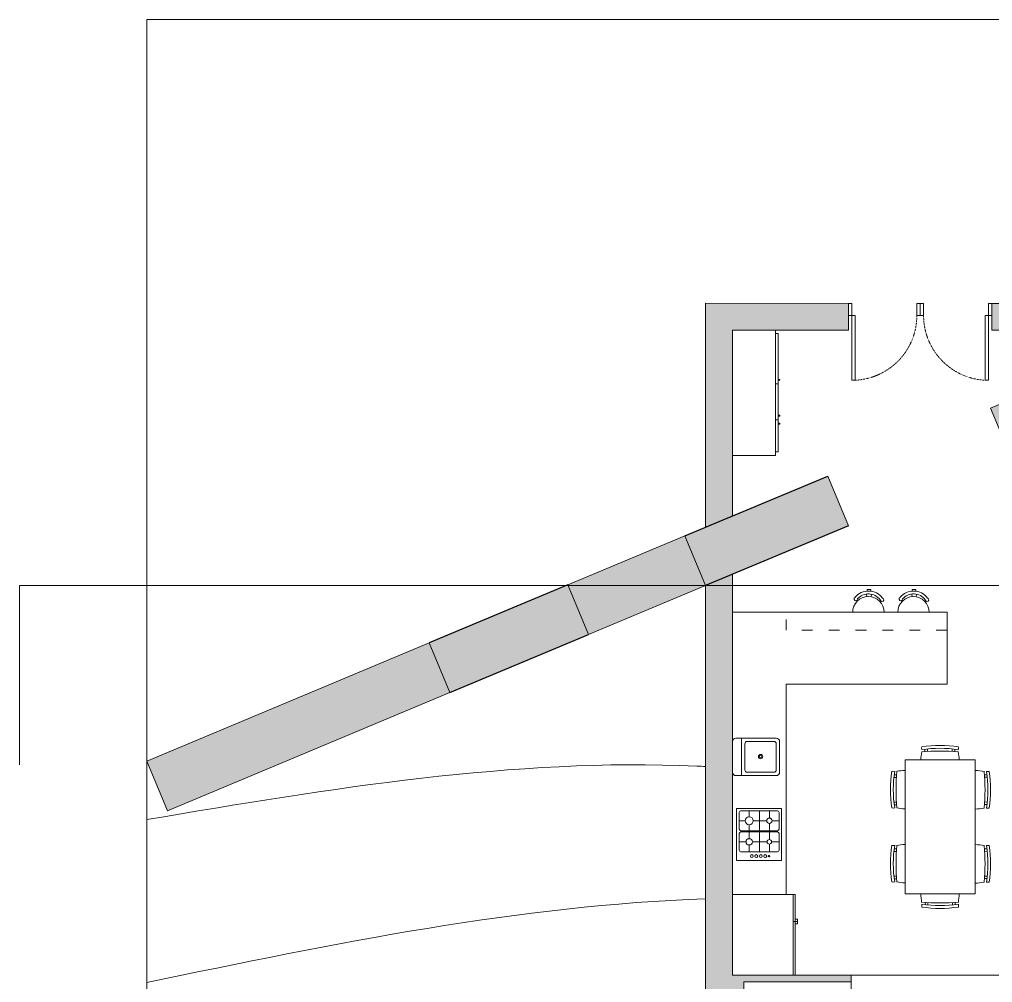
# Model space of a CAD drawing. Header units: millimetres. Extents: x 19901 to 42199, y 14822 to 21214.
# Drawn here: x 23191 to 24277, y 16864 to 17939 of the extents above; entities that cross this region are included whole.
import ezdxf

# ---------------------------------------------------------------- set-up
doc = ezdxf.new("R2010")
doc.units = ezdxf.units.MM
doc.linetypes.add('ACAD_ISO03W100', pattern=[30, 12, -18])
doc.linetypes.add('TRATTEGGIATA2', pattern=[0.375, 0.25, -0.125])
doc.layers.get('0').update_dxf_attribs({"lineweight": 18})
for name, color, linetype, lineweight in [('A-DOOR-FULL', 4, 'Continuous', 18), ('A-FURN', 9, 'Continuous', 13), ('curve di livello', 6, 'Continuous', 18), ('MURO', 1, 'Continuous', 25), ('PROIEZIONI_finissime_fine lines', 251, 'Continuous', 5), ('SEZIONI_medie_small_section', 2, 'Continuous', 9), ('vetro', 140, 'Continuous', 15), ('Wall', 7, 'Continuous', 20)]:
    doc.layers.add(name, color=color, linetype=linetype, lineweight=lineweight)

# ---------------------------------------------------------------- blocks, each defined once
blk = doc.blocks.new('REF36T')
for p, q in [((0, -26.999999), (36, -26.999999)), ((11, -27.999999), (11, -28.999999)), ((11, -28.999999), (13, -28.999999)), ((12, -26.999999), (12, -28.999999)), ((13, -28.999999), (13, -27.999999))]:
    blk.add_line(p, q)
blk.add_lwpolyline([(0, -27.999999), (0, 0), (36, 0), (36, -27.999999)], close=True)

msp = doc.modelspace()

# ---------------------------------------------------------------- hatches: boundary and pattern name
at = {"layer": 'Wall', "true_color": 0x636466}
h = msp.add_hatch(color=251, dxfattribs=at)
h.dxf.hatch_style = 1
h.paths.add_polyline_path([(23825.8, 17252.8), (23802.9, 17307.5), (23801.2, 17307.5), (23648.2, 17243.4), (23671.3, 17188.1)])
h.paths.add_polyline_path([(23956.5, 17307.5), (23802.9, 17307.5), (23825.8, 17252.8)])
h.paths.add_polyline_path([(23933.3, 17362.9), (23802.6, 17308.1), (23802.9, 17307.5), (23956.5, 17307.5)])
h.paths.add_polyline_path([(24115.9, 17374.2), (24092.7, 17429.6), (23933.3, 17362.9), (23956.5, 17307.5)])
h.paths.add_polyline_path([(24481.9, 17527.5), (24458.7, 17582.9), (24274.2, 17505.6), (24297.3, 17450.2)])
h.paths.add_polyline_path([(24637.3, 17592.6), (24637.3, 17592.6), (24637.3, 17657.6), (24458.7, 17582.9), (24481.9, 17527.5)])
h.paths.add_polyline_path([(25106.5, 17789.1), (25083.3, 17844.4), (24637.3, 17657.6), (24637.3, 17592.6)])
h.paths.add_polyline_path([(25178.3, 17884.2), (25083.3, 17844.4), (25106.5, 17789.1), (25201.4, 17828.8)])
h.paths.add_polyline_path([(25333, 17883.9), (25309.8, 17939.2), (25178.3, 17884.2), (25201.4, 17828.8)])
h.paths.add_polyline_path([(23671.3, 17188.1), (23648.2, 17243.4), (23333, 17111.5), (23333, 17111.4), (23356.1, 17056.1)])
h = msp.add_hatch(color=251, dxfattribs=at)
h.dxf.hatch_style = 1
h.paths.add_polyline_path([(23986.5, 17592.6), (24115.9, 17592.6), (24115.9, 17622.2), (23956.5, 17622.6), (23956.5, 17372.6), (23986.5, 17385.1)])
h.paths.add_polyline_path([(24553.2, 17622.4), (24275.9, 17622.2), (24275.9, 17609), (24275.9, 17592.6), (24481.9, 17592.6)])
h.paths.add_polyline_path([(25106.5, 17622.6), (24708.9, 17622.6), (24637.3, 17592.6), (24694.3, 17592.6), (24694.3, 17592.6), (24697.3, 17592.6), (24754.3, 17592.6), (24754.3, 17592.6), (24757.3, 17592.6), (24784.3, 17592.6), (24784.3, 17592.6), (24787.3, 17592.6), (24934.3, 17592.6), (24934.3, 17592.6), (24937.3, 17592.6), (25076.5, 17592.6), (25076.5, 17502.6), (25076.5, 17490.1), (25086.5, 17490.1), (25086.5, 17575.1), (25096.5, 17575.1), (25096.5, 17490.1), (25106.5, 17490.1)])
h.paths.add_polyline_path([(24861.5, 17592.6), (24851.5, 17592.6), (24851.5, 17527.7), (24861.5, 17527.7)], flags=17)
h.paths.add_polyline_path([(25076.5, 17382.6), (24861.5, 17382.6), (24861.5, 17442.7), (24851.5, 17442.7), (24851.5, 17372.6), (25076.5, 17372.6)])
h.paths.add_polyline_path([(25106.5, 17410.1), (25076.5, 17410.1), (25076.5, 17227.6), (25084, 17227.6), (25084, 17347.6), (25099, 17347.6), (25099, 17227.6), (25106.5, 17227.6)])
h.paths.add_polyline_path([(25106.5, 17010.1), (25076.5, 17010.1), (25076.5, 16872.6), (25076.5, 16842.6), (25106.5, 16842.6)])
h.paths.add_polyline_path([(24786.5, 16967.6), (24756.5, 16967.6), (24756.5, 16962.6), (24756.5, 16842.6), (24786.5, 16842.6), (24786.5, 16872.6)])
h.paths.add_polyline_path([(24786.5, 17377.6), (24746.5, 17377.6), (24746.5, 17347.6), (24786.5, 17347.6)])
h.paths.add_polyline_path([(24396.5, 17377.6), (24356.5, 17377.6), (24356.5, 17347.6), (24368.4, 17347.6), (24396.5, 17347.6)])
h.paths.add_polyline_path([(24386.5, 16967.6), (24356.5, 16967.6), (24356.5, 16872.6), (24336.5, 16872.6), (24336.5, 16842.6), (24386.5, 16842.6)])
h.paths.add_polyline_path([(23986.5, 16962.6), (23986.5, 17320.1), (23956.5, 17307.5), (23956.5, 16842.6), (24119, 16842.6), (24119, 16850.1), (23999, 16850.1), (23999, 16865.1), (24119, 16865.1), (24119, 16872.6), (23986.5, 16872.6)])

# ---------------------------------------------------------------- linework, layer by layer
for p, q in [((23333, 17939.2), (25333, 17939.2)), ((23333, 17939.2), (23333, 17046.3)), ((23333, 17220.4), (23333.3, 15614)), ((23333, 17046.3), (23333, 16864.5))]:
    msp.add_line(p, q)
at = {"layer": 'A-DOOR-FULL'}
for p, q in [((24192.1, 17609), (24192.1, 17622.2)), ((24192.1, 17622.2), (24195.9, 17622.2)), ((24195.9, 17622.2), (24195.9, 17609)), ((24199.6, 17622.2), (24195.9, 17622.2)), ((24195.9, 17622.2), (24195.9, 17609)), ((24199.6, 17609), (24199.6, 17622.2)), ((24119.6, 17609), (24123.4, 17609)), ((24119.6, 17609), (24119.6, 17536.5)), ((24123.4, 17609), (24123.4, 17536.5)), ((24195.9, 17609), (24192.1, 17609)), ((24195.9, 17609), (24199.6, 17609)), ((24272.1, 17609), (24268.3, 17609)), ((24268.3, 17609), (24268.3, 17536.5)), ((24272.1, 17609), (24272.1, 17536.5)), ((24119.6, 17536.5), (24123.4, 17536.5)), ((24272.1, 17536.5), (24268.3, 17536.5))]:
    msp.add_line(p, q, dxfattribs=at)
for points in [[(24115.9, 17622.2), (24115.9, 17609), (24119.6, 17609), (24119.6, 17622.2)], [(24275.9, 17622.2), (24275.9, 17609), (24272.1, 17609), (24272.1, 17622.2)]]:
    msp.add_lwpolyline(points, close=True, dxfattribs=at)
at = {"layer": 'A-DOOR-FULL', "linetype": 'TRATTEGGIATA2', "ltscale": 0.25}
for centre, start, end in [((24119.6, 17609), 272.9777, 0), ((24272.1, 17609), 180, 267.0223)]:
    msp.add_arc(centre, 72.5, start, end, dxfattribs=at)
at = {"layer": 'A-FURN'}
for p, q in [((24034.5, 17592.6), (23986.5, 17592.6)), ((24034.5, 17592.6), (23986.5, 17592.6)), ((23986.5, 17592.6), (24034.5, 17592.6)), ((24034.5, 17592.6), (24034.5, 17452.6)), ((24034.5, 17592.6), (24034.5, 17588.6)), ((24034.5, 17588.6), (24037.5, 17588.6)), ((24037.5, 17588.6), (24037.5, 17456.6)), ((24037.5, 17532.6), (24034.5, 17532.6)), ((24039.2, 17537.6), (24037.5, 17537.6)), ((24037.5, 17536.6), (24039.2, 17536.6)), ((24039.2, 17536.6), (24039.2, 17537.6)), ((24039.2, 17497.6), (24037.5, 17497.6)), ((24039.2, 17496.6), (24039.2, 17497.6)), ((24037.5, 17492.6), (24034.5, 17492.6)), ((24037.5, 17496.6), (24039.2, 17496.6)), ((24039.2, 17488.6), (24037.5, 17488.6)), ((24037.5, 17487.6), (24039.2, 17487.6)), ((24039.2, 17487.6), (24039.2, 17488.6)), ((24034.5, 17452.6), (24034.5, 17456.6)), ((24034.5, 17456.6), (24037.5, 17456.6)), ((24034.5, 17452.6), (23986.5, 17452.6)), ((24136.7, 17301.3), (24136.7, 17302.9)), ((24140.7, 17302.9), (24136.7, 17302.9)), ((24140.7, 17301.2), (24140.7, 17302.9)), ((24187, 17301.3), (24187, 17302.9)), ((24191, 17302.9), (24187, 17302.9)), ((24191, 17301.2), (24191, 17302.9)), ((24136.1, 17298), (24136.4, 17295)), ((24141.5, 17297.8), (24141, 17294.8)), ((24186.4, 17298), (24186.7, 17295)), ((24191.8, 17297.8), (24191.3, 17294.8)), ((23986.5, 16962.6), (23986.5, 17277.6)), ((24225.8, 17277.6), (23986.5, 17277.6)), ((24225.8, 17197.6), (24225.8, 17277.6)), ((24225.8, 17277.6), (24225.8, 17257.6)), ((24046.5, 17197.6), (24046.5, 16962.6)), ((24046.5, 17197.6), (24225.8, 17197.6)), ((23996.5, 17137.3), (23996.5, 17095.4)), ((24002.8, 17133.5), (24032.8, 17133.5)), ((24201.1, 17124.9), (24201.1, 17122.3)), ((24204, 17125.2), (24203.9, 17122.4)), ((24231.6, 17122.4), (24231.5, 17125.2)), ((24234.4, 17122.3), (24234.3, 17124.9)), ((24169.5, 17096.2), (24166.9, 17096.1)), ((24270.2, 17096.3), (24267.6, 17096.4)), ((24169.3, 17093.4), (24166.5, 17093.3)), ((24270.6, 17093.5), (24267.8, 17093.6)), ((24166.5, 17065.8), (24169.3, 17065.7)), ((24166.9, 17062.9), (24169.5, 17062.9)), ((24267.6, 17063), (24270.2, 17063.1)), ((24267.7, 17065.9), (24270.6, 17066)), ((23991, 17000.7), (23991, 17058.7)), ((23991, 17058.7), (24031.5, 17058.7)), ((23993.9, 17035.7), (23993.9, 17054.2)), ((24031.5, 17056.2), (23995.5, 17056.2)), ((24005.1, 17049.5), (24005.1, 17056.2)), ((24016.4, 17056.2), (24016.4, 17033.7)), ((24027.6, 17048), (24027.6, 17056.2)), ((24041, 17058.7), (24031.5, 17058.7)), ((24036.5, 17056.2), (24031.5, 17056.2)), ((24038.5, 17035.7), (24038.5, 17054.2)), ((24041, 17058.7), (24041, 17000.7)), ((24000.6, 17045), (23993.9, 17045)), ((24016.4, 17045), (24009.6, 17045)), ((24016.4, 17045), (24024.6, 17045)), ((24027.6, 17033.7), (24027.6, 17042)), ((24031.5, 17045), (24030.2, 17045)), ((24038.5, 17045), (24031.5, 17045)), ((23993.9, 17012.2), (23993.9, 17030.7)), ((24031.5, 17033.7), (23995.5, 17033.7)), ((24031.5, 17032.7), (23995.5, 17032.7)), ((24005.1, 17033.7), (24005.1, 17040.5)), ((24005.1, 17025), (24005.1, 17032.7)), ((24016.4, 17032.7), (24016.4, 17010.2)), ((24027.6, 17024), (24027.6, 17032.7)), ((24036.5, 17033.7), (24031.5, 17033.7)), ((24036.5, 17032.7), (24031.5, 17032.7)), ((24038.5, 17012.2), (24038.5, 17030.7)), ((24001.6, 17021.5), (23993.9, 17021.5)), ((24016.4, 17021.5), (24008.6, 17021.5)), ((24016.4, 17021.5), (24025.1, 17021.5)), ((24031.5, 17021.5), (24029.7, 17021.5)), ((24038.5, 17021.5), (24031.5, 17021.5)), ((24031.5, 17010.2), (23995.9, 17010.2)), ((24005.1, 17010.2), (24005.1, 17018)), ((24027.6, 17010.2), (24027.6, 17019)), ((24036.5, 17010.2), (24031.5, 17010.2)), ((24169.3, 17010.7), (24166.5, 17010.6)), ((24169.5, 17013.6), (24166.9, 17013.5)), ((24270.2, 17013.7), (24267.6, 17013.7)), ((24270.6, 17010.8), (24267.8, 17010.9)), ((24031.5, 17000.7), (23991, 17000.7)), ((24041, 17000.7), (24031.5, 17000.7)), ((24166.5, 16983.2), (24169.3, 16983.1)), ((24166.9, 16980.3), (24169.5, 16980.2)), ((24267.6, 16980.4), (24270.2, 16980.5)), ((24267.7, 16983.2), (24270.6, 16983.3)), ((24201.5, 16953.9), (24201.6, 16951.3)), ((24204.3, 16953.8), (24204.4, 16951)), ((24231.9, 16951), (24232, 16953.7)), ((24234.8, 16951.3), (24234.8, 16953.9))]:
    msp.add_line(p, q, dxfattribs=at)
at = {"layer": 'A-FURN', "linetype": 'ACAD_ISO03W100'}
for p, q in [((24046.5, 17257.6), (24046.5, 17277.6)), ((24225.8, 17257.6), (24046.5, 17257.6))]:
    msp.add_line(p, q, dxfattribs=at)
at = {"layer": 'A-FURN'}
for points in [[(23986.5, 17133.5), (23986.5, 17099.1)], [(24035.3, 17137.3), (23990.3, 17137.3)], [(24000.3, 17131), (24000.3, 17101.6)], [(24035.3, 17101.6), (24035.3, 17131)], [(24039, 17099.1), (24039, 17133.5)], [(23990.3, 17095.4), (24035.3, 17095.4)], [(24002.8, 17099.1), (24032.8, 17099.1)]]:
    msp.add_lwpolyline(points, dxfattribs=at)
for points in [[(24197.5, 17127.5, -0.076111), (24238.4, 17127.5, -3.508425)], [(24197.5, 17124.4, -0.076135), (24238.4, 17124.3, -3.508425)], [(24197.5, 17122, -0.040002), (24238.4, 17122, -3.508425)], [(24164.2, 17059.3, -0.076111), (24164.3, 17100.3, -3.508425)], [(24167.4, 17059.3, -0.076135), (24167.4, 17100.3, -3.508425)], [(24169.7, 17059.3, -0.040002), (24169.8, 17100.3, -3.508425)], [(24267.3, 17100, -0.040002), (24267.3, 17059, -3.508425)], [(24269.7, 17100, -0.076135), (24269.7, 17059, -3.508425)], [(24272.9, 17100, -0.076111), (24272.8, 17059, -3.508425)], [(24164.2, 16976.7, -0.076111), (24164.3, 17017.6, -3.508425)], [(24167.4, 16976.7, -0.076135), (24167.4, 17017.6, -3.508425)], [(24169.7, 16976.6, -0.040002), (24169.8, 17017.6, -3.508425)], [(24267.3, 17017.3, -0.040002), (24267.3, 16976.4, -3.508425)], [(24269.7, 17017.3, -0.076135), (24269.7, 16976.4, -3.508425)], [(24272.9, 17017.3, -0.076111), (24272.8, 16976.4, -3.508425)], [(24238.4, 16954.2, -0.040002), (24197.4, 16954.2, -3.508425)], [(24238.4, 16951.8, -0.076135), (24197.5, 16951.9, -3.508425)], [(24238.4, 16948.7, -0.076111), (24197.5, 16948.7, -3.508425)]]:
    msp.add_lwpolyline(points, format="xyb", dxfattribs=at)
msp.add_lwpolyline([(24257, 17112.9), (24178.9, 17112.9), (24178.9, 16963.3), (24257, 16963.3)], close=True, dxfattribs=at)
for centre, radius in [((24017.8, 17116.6), 2.5), ((24017.8, 17116.6), 1.25), ((24005.1, 17045), 4.5), ((24027.6, 17045), 3), ((24005.1, 17021.5), 3.5), ((24027.6, 17021.5), 2.5), ((24008, 17005.6), 1.6), ((24013, 17005.6), 1.6), ((24018, 17005.6), 1.6), ((24023, 17005.6), 1.6), ((24027.2, 17005.6), 0.8)]:
    msp.add_circle(centre, radius, dxfattribs=at)
for centre, radius, start, end in [((24138, 17277.6), 17.5, 0.014, 179.986), ((24123.9, 17292.5), 1.95, 110.7405, 0.7528), ((24138.1, 17281.9), 19.5, 36.5122, 140.0778), ((24138.1, 17281.9), 16.3, 36.5122, 138.9658), ((24153.2, 17291.6), 1.95, 181.0303, 71.9941), ((24188.3, 17277.6), 17.5, 0.014, 179.986), ((24174.2, 17292.5), 1.95, 110.7405, 0.7528), ((24188.4, 17281.9), 19.5, 36.5122, 140.0778), ((24188.4, 17281.9), 16.3, 36.5122, 138.9658), ((24203.5, 17291.6), 1.95, 181.0303, 71.9941), ((23990.3, 17133.5), 3.75, 90, 180), ((24002.8, 17131), 2.5, 90, 180), ((24032.8, 17131), 2.5, 0, 90), ((24035.3, 17133.5), 3.75, 0, 90), ((24340.8, 17101.3), 144.8, 171.7935, 175.4272), ((24208.2, 17125.9), 10.8, 171.5154, 188.2468), ((24227.6, 17125.9), 10.8, 351.5154, 8.2468), ((24095.1, 17101.6), 144.7, 4.4723, 8.0879), ((23990.3, 17099.1), 3.75, 180, 270), ((24002.8, 17101.6), 2.5, 180, 270), ((24032.8, 17101.6), 2.5, 270, 0), ((24035.3, 17099.1), 3.75, 270, 0), ((24165.8, 17089.4), 10.8, 81.5154, 98.2468), ((24190.1, 16957), 144.7, 94.4723, 98.0879), ((24246.7, 16956.7), 144.8, 81.7935, 85.8963), ((24271.3, 17089.3), 10.8, 81.5154, 98.2468), ((23996.1, 17054), 2.2, 94.974, 175.026), ((24036.3, 17054), 2.2, 4.974, 85.026), ((24165.8, 17070), 10.8, 261.5154, 278.2468), ((24190.4, 17202.6), 144.8, 261.7935, 265.4272), ((24246.9, 17202.3), 144.7, 274.0029, 278.0879), ((24271.3, 17069.7), 10.8, 261.5154, 278.2468), ((23996.1, 17035.9), 2.2, 184.974, 265.026), ((23996.1, 17030.5), 2.2, 94.974, 175.026), ((24036.3, 17035.9), 2.2, 274.974, 355.026), ((24036.3, 17030.5), 2.2, 4.974, 85.026), ((23996.1, 17012.4), 2.2, 184.974, 265.026), ((24036.3, 17012.4), 2.2, 274.974, 355.026), ((24165.8, 17006.7), 10.8, 81.5154, 98.2468), ((24190.1, 16874.3), 144.7, 94.4723, 98.0879), ((24246.7, 16874), 144.8, 81.7935, 85.8963), ((24271.3, 17006.6), 10.8, 81.5154, 98.2468), ((24165.8, 16987.4), 10.8, 261.5154, 278.2468), ((24190.4, 17120), 144.8, 261.7935, 265.4272), ((24246.9, 17119.6), 144.7, 274.0029, 278.0879), ((24271.3, 16987.1), 10.8, 261.5154, 278.2468), ((24340.7, 16974.6), 144.7, 184.4723, 188.0879), ((24095.1, 16974.8), 144.8, 351.7935, 355.4272), ((24208.3, 16950.3), 10.8, 171.5154, 188.2468), ((24227.7, 16950.3), 10.8, 351.5154, 8.2468)]:
    msp.add_arc(centre, radius, start, end, dxfattribs=at)
at = {"layer": 'curve di livello'}
msp.add_open_spline([(23333, 17046.3), (23537.5, 17080.7), (23745.4, 17115.6), (23953.2, 17105.7), (23956.5, 17105.6)], degree=3, knots=[0, 0, 0, 0, 616.486041, 626.504857, 626.504857, 626.504857, 626.504857], dxfattribs=at)
msp.add_open_spline([(23333, 16864.5), (23541.7, 16907.8), (23750.4, 16951.2), (23956.5, 16957.7)], degree=3, dxfattribs=at)
at = {"layer": 'MURO'}
for p, q in [((23933.3, 17362.9), (24092.7, 17429.6)), ((24115.9, 17374.2), (23956.5, 17307.5)), ((23802.6, 17308.1), (23648.2, 17243.4)), ((23671.3, 17188.1), (23825.8, 17252.8))]:
    msp.add_line(p, q, dxfattribs=at)
at = {"layer": 'PROIEZIONI_finissime_fine lines'}
for p, q in [((24119, 16872.6), (24336.5, 16872.6)), ((24119, 16865.1), (24119, 16850.1))]:
    msp.add_line(p, q, dxfattribs=at)
at = {"layer": 'SEZIONI_medie_small_section'}
for p, q in [((25485.2, 17307.5), (23191.1, 17307.5)), ((23191.1, 17307.5), (23191.1, 17107.5))]:
    msp.add_line(p, q, dxfattribs=at)
at = {"layer": 'vetro'}
for p, q in [((24458.7, 17582.9), (24274.2, 17505.6)), ((24274.2, 17505.6), (24297.3, 17450.2)), ((23802.6, 17308.1), (23933.3, 17362.9)), ((23956.5, 17307.5), (23825.8, 17252.8)), ((23648.2, 17243.4), (23333, 17111.5)), ((23671.3, 17188.1), (23356.1, 17056.1)), ((23333, 17111.5), (23356.1, 17056.1))]:
    msp.add_line(p, q, dxfattribs=at)
at = {"layer": 'Wall'}
for p, q in [((23956.5, 17622.6), (24115.9, 17622.2)), ((23956.5, 17622.6), (23956.5, 17372.6)), ((24115.9, 17592.6), (24115.9, 17622.2)), ((24275.9, 17592.6), (24275.8, 17622.2)), ((24275.9, 17622.2), (24553.2, 17622.4)), ((23986.5, 17592.6), (24115.9, 17592.6)), ((23986.5, 17592.6), (23986.5, 17385.1)), ((23986.5, 17592.6), (24115.9, 17592.6)), ((24481.9, 17592.6), (24275.9, 17592.6)), ((23986.5, 17320.1), (23986.5, 16872.6)), ((23956.5, 17307.5), (23956.5, 16842.6)), ((23986.5, 16872.6), (24119, 16872.6)), ((24119, 16865.1), (24119, 16872.6)), ((24119, 16865.1), (23999, 16865.1)), ((23999, 16865.1), (23999, 16850.1))]:
    msp.add_line(p, q, dxfattribs=at)
at = {"layer": 'Wall', "color": 1}
for p, q in [((24092.7, 17429.6), (24115.9, 17374.2)), ((23933.3, 17362.9), (23956.5, 17307.5)), ((23802.6, 17308.1), (23825.8, 17252.8)), ((23648.2, 17243.4), (23671.3, 17188.1))]:
    msp.add_line(p, q, dxfattribs=at)

# ---------------------------------------------------------------- block references
at = {"layer": 'A-FURN', "xscale": -2.499999999999905, "yscale": 2.499999999999905, "zscale": 2.499999999999905, "rotation": 89.99999999999967}
msp.add_blockref('REF36T', (23986.5, 16962.6), dxfattribs=at)

doc.saveas('drawing.dxf')
